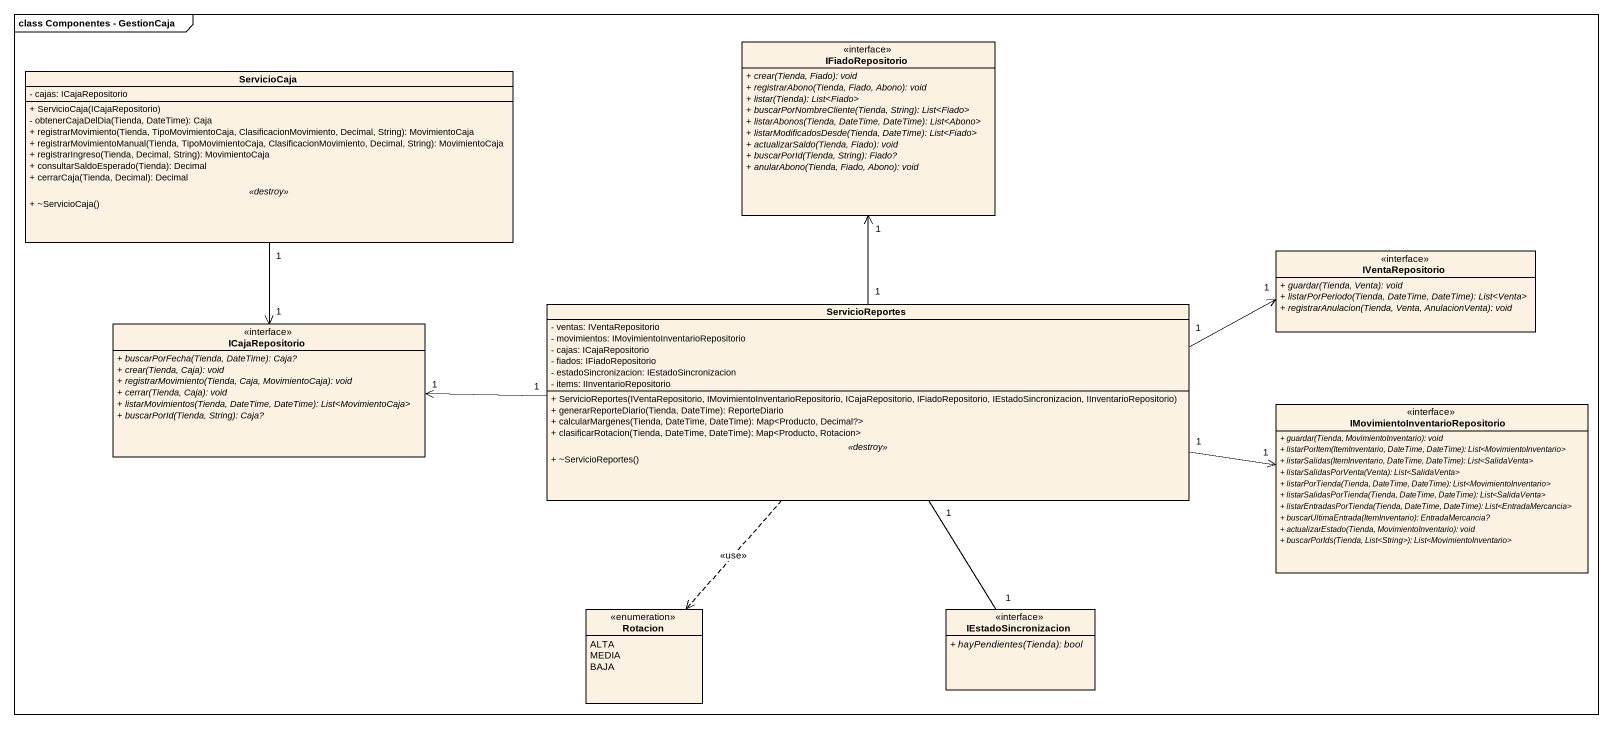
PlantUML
@startuml
mainframe class Componentes - GestionCaja
hide circle
hide empty members
skinparam classAttributeIconSize 0
class ServicioCaja {
  - cajas: ICajaRepositorio
  --
  + ServicioCaja(ICajaRepositorio)
  - obtenerCajaDelDia(Tienda, DateTime): Caja
  + registrarMovimiento(Tienda, TipoMovimientoCaja, ClasificacionMovimiento, Decimal, String): MovimientoCaja
  + registrarMovimientoManual(Tienda, TipoMovimientoCaja, ClasificacionMovimiento, Decimal, String): MovimientoCaja
  + registrarIngreso(Tienda, Decimal, String): MovimientoCaja
  + consultarSaldoEsperado(Tienda): Decimal
  + cerrarCaja(Tienda, Decimal): Decimal
  .. <<destroy>> ..
  + ~ServicioCaja()
}
interface IFiadoRepositorio {
  {abstract} + crear(Tienda, Fiado): void
  {abstract} + registrarAbono(Tienda, Fiado, Abono): void
  {abstract} + listar(Tienda): List<Fiado>
  {abstract} + buscarPorNombreCliente(Tienda, String): List<Fiado>
  {abstract} + listarAbonos(Tienda, DateTime, DateTime): List<Abono>
  {abstract} + listarModificadosDesde(Tienda, DateTime): List<Fiado>
  {abstract} + actualizarSaldo(Tienda, Fiado): void
  {abstract} + buscarPorId(Tienda, String): Fiado?
  {abstract} + anularAbono(Tienda, Fiado, Abono): void
}
interface IVentaRepositorio {
  {abstract} + guardar(Tienda, Venta): void
  {abstract} + listarPorPeriodo(Tienda, DateTime, DateTime): List<Venta>
  {abstract} + registrarAnulacion(Tienda, Venta, AnulacionVenta): void
}
class ServicioReportes {
  - ventas: IVentaRepositorio
  - movimientos: IMovimientoInventarioRepositorio
  - cajas: ICajaRepositorio
  - fiados: IFiadoRepositorio
  - estadoSincronizacion: IEstadoSincronizacion
  - items: IInventarioRepositorio
  --
  + ServicioReportes(IVentaRepositorio, IMovimientoInventarioRepositorio, ICajaRepositorio, IFiadoRepositorio, IEstadoSincronizacion, IInventarioRepositorio)
  + generarReporteDiario(Tienda, DateTime): ReporteDiario
  + calcularMargenes(Tienda, DateTime, DateTime): Map<Producto, Decimal?>
  + clasificarRotacion(Tienda, DateTime, DateTime): Map<Producto, Rotacion>
  .. <<destroy>> ..
  + ~ServicioReportes()
}
interface ICajaRepositorio {
  {abstract} + buscarPorFecha(Tienda, DateTime): Caja?
  {abstract} + crear(Tienda, Caja): void
  {abstract} + registrarMovimiento(Tienda, Caja, MovimientoCaja): void
  {abstract} + cerrar(Tienda, Caja): void
  {abstract} + listarMovimientos(Tienda, DateTime, DateTime): List<MovimientoCaja>
  {abstract} + buscarPorId(Tienda, String): Caja?
}
interface "IMovimientoInventarioRepositorio" as IMovimientoInventarioReposit {
  {abstract} + guardar(Tienda, MovimientoInventario): void
  {abstract} + listarPorItem(ItemInventario, DateTime, DateTime): List<MovimientoInventario>
  {abstract} + listarSalidas(ItemInventario, DateTime, DateTime): List<SalidaVenta>
  {abstract} + listarSalidasPorVenta(Venta): List<SalidaVenta>
  {abstract} + listarPorTienda(Tienda, DateTime, DateTime): List<MovimientoInventario>
  {abstract} + listarSalidasPorTienda(Tienda, DateTime, DateTime): List<SalidaVenta>
  {abstract} + listarEntradasPorTienda(Tienda, DateTime, DateTime): List<EntradaMercancia>
  {abstract} + buscarUltimaEntrada(ItemInventario): EntradaMercancia?
  {abstract} + actualizarEstado(Tienda, MovimientoInventario): void
  {abstract} + buscarPorIds(Tienda, List<String>): List<MovimientoInventario>
}
enum Rotacion {
  ALTA
  MEDIA
  BAJA
}
interface IEstadoSincronizacion {
  {abstract} + hayPendientes(Tienda): bool
}
ServicioCaja "1" --> "1" ICajaRepositorio
ServicioReportes "1" -up-> "1" IFiadoRepositorio
ServicioReportes "1" -right-> "1" IVentaRepositorio
ServicioReportes "1" -left-> "1" ICajaRepositorio
ServicioReportes "1" -right-> "1" IMovimientoInventarioReposit
ServicioReportes ..> Rotacion : <<use>>
ServicioReportes "1" -- "1" IEstadoSincronizacion
@enduml
